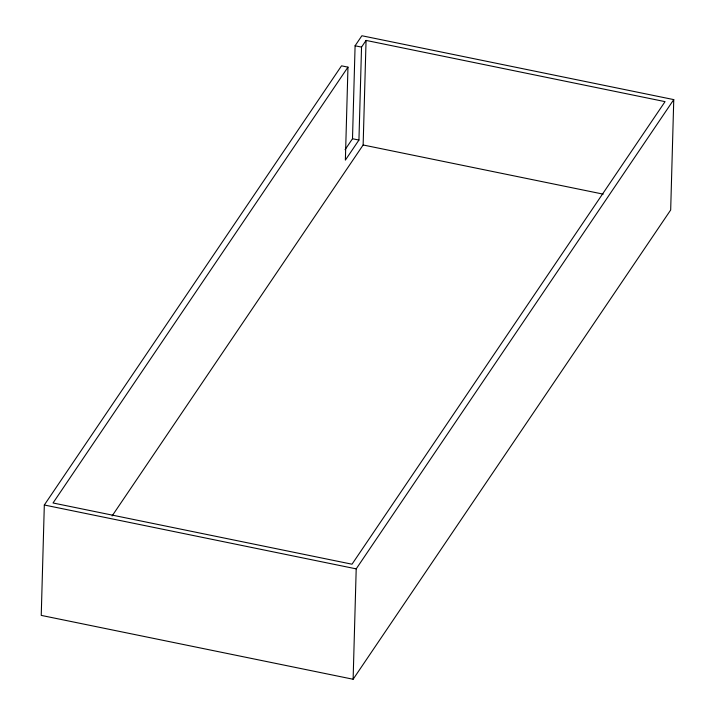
<?xml version="1.0" encoding="UTF-8"?>
<svg xmlns="http://www.w3.org/2000/svg" width="715" height="715" viewBox="0 0 715 715"><rect width="100%" height="100%" fill="white"/><g stroke="black" fill="none" stroke-linecap="round" stroke-linejoin="round"><path stroke-width="1.07" d="M347.964 67.147L53.026 502.985L352.021 564.207L665.057 101.637L366.062 40.415L361.54 47.101L358.939 140.051L345.372 160.106L347.964 67.147L341.52 65.834L44.321 505.005L41.238 615.392L353.121 679.25L670.679 209.996L673.762 99.608L361.879 35.75L355.096 45.778L352.495 138.737L345.095 149.676M112.085 515.971L363.14 144.984L366.062 40.415M353.121 679.25L356.204 568.863L673.762 99.608M355.096 45.778L361.54 47.101M352.495 138.737L358.939 140.051M363.14 144.984L603.21 194.14M44.321 505.005L356.204 568.863"/></g></svg>
